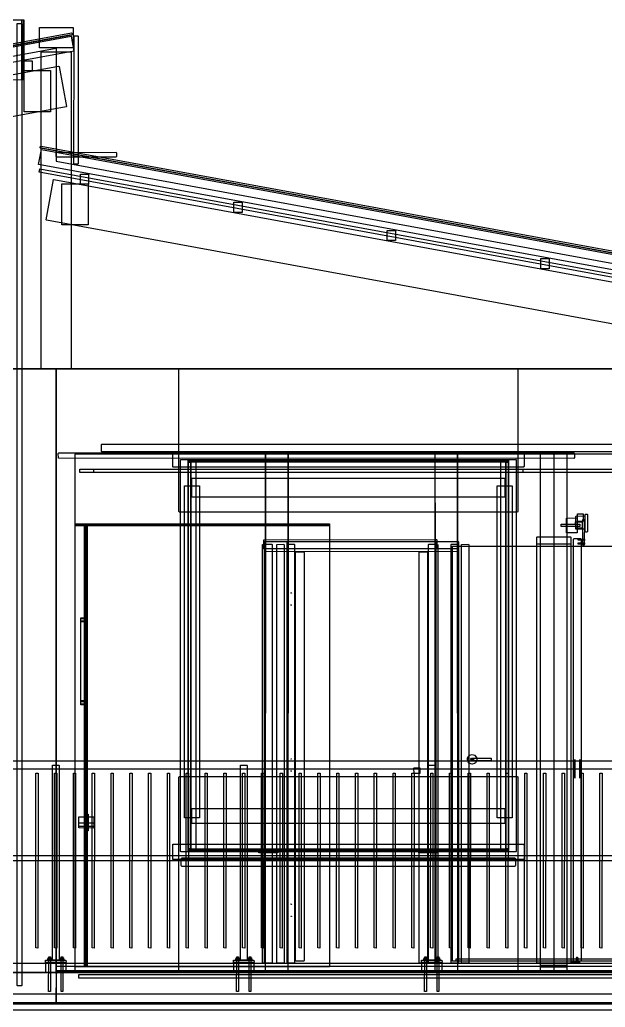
# Model space of a CAD drawing. Header units: metres. Extents: x 359.6 to 413.1, y -1 to 8.9.
# Drawn here: x 365.81 to 368.91, y 3.02 to 8.25 of the extents above; entities that cross this region are included whole.
import ezdxf

# ---------------------------------------------------------------- set-up
doc = ezdxf.new("R2010")
doc.units = ezdxf.units.M
doc.layers.add('VISTA', color=8, linetype='Continuous')

msp = doc.modelspace()

# ---------------------------------------------------------------- linework, layer by layer
at = {"layer": 'VISTA'}
for points in [[(365.824, 8.25), (365.825, 7.931), (365.006, 7.93), (365.005293, 8.249707), (365.824, 8.25)], [(365.8155, 8.23), (365.8175, 8.228), (365.8175, 3.132), (365.8155, 3.13), (365.7945, 3.13), (365.7925, 3.132), (365.793086, 8.229414), (365.8155, 8.23)], [(365.829, 8.249001), (365.828, 7.93), (365.817, 7.931), (365.817293, 8.249707), (365.829, 8.249001)], [(366.078751, 8.16954), (359.901701, 7.037082), (359.901557, 7.037868), (366.078751, 8.16954)], [(366.080557, 8.180869), (366.082885, 8.179262), (366.084328, 8.171393), (366.082721, 8.169065), (359.919443, 7.039131), (359.917115, 7.040738), (359.915993, 7.050103), (366.080557, 8.180869)], [(366.080557, 8.180869), (366.082885, 8.179262), (366.084328, 8.171393), (366.082721, 8.169065), (359.919443, 7.039131), (359.917115, 7.040738), (359.915993, 7.050103), (366.080557, 8.180869)], [(366.080557, 8.180869), (366.082885, 8.179262), (366.084328, 8.171393), (366.082721, 8.169065), (359.919443, 7.039131), (359.917115, 7.040738), (359.915993, 7.050103), (366.080557, 8.180869)], [(366.080557, 8.180869), (366.082885, 8.179262), (366.084328, 8.171393), (366.082721, 8.169065), (359.919443, 7.039131), (359.917115, 7.040738), (359.915993, 7.050103), (366.080557, 8.180869)], [(366.080557, 8.180869), (366.082885, 8.179262), (366.084328, 8.171393), (366.082721, 8.169065), (359.919443, 7.039131), (359.917115, 7.040738), (359.915993, 7.050103), (366.080557, 8.180869)], [(366.080557, 8.180869), (366.082885, 8.179262), (366.084328, 8.171393), (366.082721, 8.169065), (359.919443, 7.039131), (359.917115, 7.040738), (359.915993, 7.050103), (366.080557, 8.180869)], [(366.080557, 8.180869), (366.082885, 8.179262), (366.084328, 8.171393), (366.082721, 8.169065), (359.919443, 7.039131), (359.917115, 7.040738), (359.915993, 7.050103), (366.080557, 8.180869)], [(366.080557, 8.180869), (366.082885, 8.179262), (366.084328, 8.171393), (366.082721, 8.169065), (359.919443, 7.039131), (359.917115, 7.040738), (359.915993, 7.050103), (366.080557, 8.180869)], [(366.080557, 8.180869), (366.082885, 8.179262), (366.084328, 8.171393), (366.082721, 8.169065), (359.919443, 7.039131), (359.917115, 7.040738), (359.915993, 7.050103), (366.080557, 8.180869)], [(366.080557, 8.180869), (366.082885, 8.179262), (366.084328, 8.171393), (366.082721, 8.169065), (359.919443, 7.039131), (359.917115, 7.040738), (359.915993, 7.050103), (366.080557, 8.180869)], [(366.080557, 8.180869), (366.082885, 8.179262), (366.084328, 8.171393), (366.082721, 8.169065), (359.919443, 7.039131), (359.917115, 7.040738), (359.915993, 7.050103), (366.080557, 8.180869)], [(366.080557, 8.180869), (366.082885, 8.179262), (366.084328, 8.171393), (366.082721, 8.169065), (359.919443, 7.039131), (359.917115, 7.040738), (359.915993, 7.050103), (366.080557, 8.180869)], [(366.080557, 8.180869), (366.082885, 8.179262), (366.084328, 8.171393), (366.082721, 8.169065), (359.919443, 7.039131), (359.917115, 7.040738), (359.915993, 7.050103), (366.080557, 8.180869)], [(366.080557, 8.180869), (366.082885, 8.179262), (366.084328, 8.171393), (366.082721, 8.169065), (359.919443, 7.039131), (359.917115, 7.040738), (359.915993, 7.050103), (366.080557, 8.180869)], [(366.080557, 8.180869), (366.082885, 8.179262), (366.084328, 8.171393), (366.082721, 8.169065), (359.919443, 7.039131), (359.917115, 7.040738), (359.915993, 7.050103), (366.080557, 8.180869)], [(366.080557, 8.180869), (366.082885, 8.179262), (366.084328, 8.171393), (366.082721, 8.169065), (359.919443, 7.039131), (359.917115, 7.040738), (359.915993, 7.050103), (366.080557, 8.180869)], [(366.080557, 8.180869), (366.082885, 8.179262), (366.084328, 8.171393), (366.082721, 8.169065), (359.919443, 7.039131), (359.917115, 7.040738), (359.915993, 7.050103), (366.080557, 8.180869)], [(366.080557, 8.180869), (366.082885, 8.179262), (366.084328, 8.171393), (366.082721, 8.169065), (359.919443, 7.039131), (359.917115, 7.040738), (359.915993, 7.050103), (366.080557, 8.180869)], [(366.080557, 8.180869), (366.082885, 8.179262), (366.084328, 8.171393), (366.082721, 8.169065), (359.919443, 7.039131), (359.917115, 7.040738), (359.915993, 7.050103), (366.080557, 8.180869)], [(366.080557, 8.180869), (366.082885, 8.179262), (366.084328, 8.171393), (366.082721, 8.169065), (359.919443, 7.039131), (359.917115, 7.040738), (359.915993, 7.050103), (366.080557, 8.180869)], [(366.080557, 8.180869), (366.082885, 8.179262), (366.084328, 8.171393), (366.082721, 8.169065), (359.919443, 7.039131), (359.917115, 7.040738), (359.915993, 7.050103), (366.080557, 8.180869)], [(366.080557, 8.180869), (366.082885, 8.179262), (366.084328, 8.171393), (366.082721, 8.169065), (359.919443, 7.039131), (359.917115, 7.040738), (359.915993, 7.050103), (366.080557, 8.180869)], [(366.080557, 8.180869), (366.082885, 8.179262), (366.084328, 8.171393), (366.082721, 8.169065), (359.919443, 7.039131), (359.917115, 7.040738), (359.915993, 7.050103), (366.080557, 8.180869)], [(366.080557, 8.180869), (366.082885, 8.179262), (366.084328, 8.171393), (366.082721, 8.169065), (359.919443, 7.039131), (359.917115, 7.040738), (359.915993, 7.050103), (366.080557, 8.180869)], [(366.080557, 8.180869), (366.082885, 8.179262), (366.084328, 8.171393), (366.082721, 8.169065), (359.919443, 7.039131), (359.917115, 7.040738), (359.915993, 7.050103), (366.080557, 8.180869)], [(366.080557, 8.180869), (366.082885, 8.179262), (366.084328, 8.171393), (366.082721, 8.169065), (359.919443, 7.039131), (359.917115, 7.040738), (359.915993, 7.050103), (366.080557, 8.180869)], [(366.080557, 8.180869), (366.082885, 8.179262), (366.084328, 8.171393), (366.082721, 8.169065), (359.919443, 7.039131), (359.917115, 7.040738), (359.915993, 7.050103), (366.080557, 8.180869)], [(366.080557, 8.180869), (366.082885, 8.179262), (366.084328, 8.171393), (366.082721, 8.169065), (359.919443, 7.039131), (359.917115, 7.040738), (359.915993, 7.050103), (366.080557, 8.180869)], [(366.080557, 8.180869), (366.082885, 8.179262), (366.084328, 8.171393), (366.082721, 8.169065), (359.919443, 7.039131), (359.917115, 7.040738), (359.915993, 7.050103), (366.080557, 8.180869)], [(366.080557, 8.180869), (366.082885, 8.179262), (366.084328, 8.171393), (366.082721, 8.169065), (359.919443, 7.039131), (359.917115, 7.040738), (359.915993, 7.050103), (366.080557, 8.180869)], [(366.080557, 8.180869), (366.082885, 8.179262), (366.084328, 8.171393), (366.082721, 8.169065), (359.919443, 7.039131), (359.917115, 7.040738), (359.915993, 7.050103), (366.080557, 8.180869)], [(366.080557, 8.180869), (366.082885, 8.179262), (366.084328, 8.171393), (366.082721, 8.169065), (359.919443, 7.039131), (359.917115, 7.040738), (359.915993, 7.050103), (366.080557, 8.180869)], [(366.080557, 8.180869), (366.082885, 8.179262), (366.084328, 8.171393), (366.082721, 8.169065), (359.919443, 7.039131), (359.917115, 7.040738), (359.915993, 7.050103), (366.080557, 8.180869)], [(366.080557, 8.180869), (366.082885, 8.179262), (366.084328, 8.171393), (366.082721, 8.169065), (359.919443, 7.039131), (359.917115, 7.040738), (359.915993, 7.050103), (366.080557, 8.180869)], [(366.080557, 8.180869), (366.082885, 8.179262), (366.084328, 8.171393), (366.082721, 8.169065), (359.919443, 7.039131), (359.917115, 7.040738), (359.915993, 7.050103), (366.080557, 8.180869)], [(366.080557, 8.180869), (366.082885, 8.179262), (366.084328, 8.171393), (366.082721, 8.169065), (359.919443, 7.039131), (359.917115, 7.040738), (359.915993, 7.050103), (366.080557, 8.180869)], [(366.080557, 8.180869), (366.082885, 8.179262), (366.084328, 8.171393), (366.082721, 8.169065), (359.919443, 7.039131), (359.917115, 7.040738), (359.915993, 7.050103), (366.080557, 8.180869)], [(366.080557, 8.180869), (366.082885, 8.179262), (366.084328, 8.171393), (366.082721, 8.169065), (359.919443, 7.039131), (359.917115, 7.040738), (359.915993, 7.050103), (366.080557, 8.180869)], [(366.080557, 8.180869), (366.082885, 8.179262), (366.084328, 8.171393), (366.082721, 8.169065), (359.919443, 7.039131), (359.917115, 7.040738), (359.915993, 7.050103), (366.080557, 8.180869)], [(366.080557, 8.180869), (366.082885, 8.179262), (366.084328, 8.171393), (366.082721, 8.169065), (359.919443, 7.039131), (359.917115, 7.040738), (359.915993, 7.050103), (366.080557, 8.180869)], [(366.080557, 8.180869), (366.082885, 8.179262), (366.084328, 8.171393), (366.082721, 8.169065), (359.919443, 7.039131), (359.917115, 7.040738), (359.915993, 7.050103), (366.080557, 8.180869)], [(366.080557, 8.180869), (366.082885, 8.179262), (366.084328, 8.171393), (366.082721, 8.169065), (359.919443, 7.039131), (359.917115, 7.040738), (359.915993, 7.050103), (366.080557, 8.180869)], [(366.080557, 8.180869), (366.082885, 8.179262), (366.084328, 8.171393), (366.082721, 8.169065), (359.919443, 7.039131), (359.917115, 7.040738), (359.915993, 7.050103), (366.080557, 8.180869)], [(366.080557, 8.180869), (366.082885, 8.179262), (366.084328, 8.171393), (366.082721, 8.169065), (359.919443, 7.039131), (359.917115, 7.040738), (359.915993, 7.050103), (366.080557, 8.180869)], [(366.080557, 8.180869), (366.082885, 8.179262), (366.084328, 8.171393), (366.082721, 8.169065), (359.919443, 7.039131), (359.917115, 7.040738), (359.915993, 7.050103), (366.080557, 8.180869)], [(365.910716, 8.209686), (366.089686, 8.209284), (366.089284, 8.100313), (365.910848, 8.1005), (365.910716, 8.209686)], [(366.114, 8.165), (366.116, 8.163), (366.116, 7.487), (366.114, 7.485), (366.096, 7.485), (366.094, 7.487), (366.094586, 8.164414), (366.114, 8.165)], [(359.901557, 7.029869), (366.078607, 8.162328), (366.093033, 8.083639), (359.915983, 6.95118), (359.901557, 7.029869)], [(366, 7.5), (372, 6.4), (360, 6.4), (360, 7), (366, 8.1), (366, 7.5)], [(366, 7.5), (372, 6.4), (360, 6.4), (360, 7), (366, 8.1), (366, 7.5)], [(366.078, 8.08), (366.08, 8.078), (366.08, 6.402), (366.078, 6.4), (365.922, 6.4), (365.92, 6.402), (365.920586, 8.079414), (366.078, 8.08)], [(365.871914, 8.032414), (365.871914, 7.978586), (365.828086, 7.978586), (365.828086, 8.032414), (365.871914, 8.032414)], [(366.012623, 8.004148), (366.014951, 8.002542), (366.053902, 7.790082), (366.052295, 7.787754), (359.987377, 6.675853), (359.985049, 6.677459), (359.946419, 6.891415), (366.012623, 8.004148)], [(366.012623, 8.004148), (366.014951, 8.002542), (366.053902, 7.790082), (366.052295, 7.787754), (359.987377, 6.675853), (359.985049, 6.677459), (359.946419, 6.891415), (366.012623, 8.004148)], [(366.012623, 8.004148), (366.014951, 8.002542), (366.053902, 7.790082), (366.052295, 7.787754), (359.987377, 6.675853), (359.985049, 6.677459), (359.946419, 6.891415), (366.012623, 8.004148)], [(366.012623, 8.004148), (366.014951, 8.002542), (366.053902, 7.790082), (366.052295, 7.787754), (359.987377, 6.675853), (359.985049, 6.677459), (359.946419, 6.891415), (366.012623, 8.004148)], [(366.012623, 8.004148), (366.014951, 8.002542), (366.053902, 7.790082), (366.052295, 7.787754), (359.987377, 6.675853), (359.985049, 6.677459), (359.946419, 6.891415), (366.012623, 8.004148)], [(366.012623, 8.004148), (366.014951, 8.002542), (366.053902, 7.790082), (366.052295, 7.787754), (359.987377, 6.675853), (359.985049, 6.677459), (359.946419, 6.891415), (366.012623, 8.004148)], [(366.012623, 8.004148), (366.014951, 8.002542), (366.053902, 7.790082), (366.052295, 7.787754), (359.987377, 6.675853), (359.985049, 6.677459), (359.946419, 6.891415), (366.012623, 8.004148)], [(366.012623, 8.004148), (366.014951, 8.002542), (366.053902, 7.790082), (366.052295, 7.787754), (359.987377, 6.675853), (359.985049, 6.677459), (359.946419, 6.891415), (366.012623, 8.004148)], [(366.012623, 8.004148), (366.014951, 8.002542), (366.053902, 7.790082), (366.052295, 7.787754), (359.987377, 6.675853), (359.985049, 6.677459), (359.946419, 6.891415), (366.012623, 8.004148)], [(366.012623, 8.004148), (366.014951, 8.002542), (366.053902, 7.790082), (366.052295, 7.787754), (359.987377, 6.675853), (359.985049, 6.677459), (359.946419, 6.891415), (366.012623, 8.004148)], [(366.012623, 8.004148), (366.014951, 8.002542), (366.053902, 7.790082), (366.052295, 7.787754), (359.987377, 6.675853), (359.985049, 6.677459), (359.946419, 6.891415), (366.012623, 8.004148)], [(365.969414, 7.981081), (365.969414, 7.762252), (365.830586, 7.762252), (365.830586, 7.981081), (365.969414, 7.981081)], [(365.906967, 7.483639), (365.921393, 7.562328), (372.098443, 6.429869), (372.084017, 6.35118), (365.906967, 7.483639)], [(365.919443, 7.580869), (372.082722, 6.450935), (372.084328, 6.448607), (372.082886, 6.440738), (372.080557, 6.439131), (365.917279, 7.569066), (365.915672, 7.571393), (365.917115, 7.579262), (365.919443, 7.580869)], [(365.919443, 7.580869), (372.082722, 6.450935), (372.084328, 6.448607), (372.082886, 6.440738), (372.080557, 6.439131), (365.917279, 7.569066), (365.915672, 7.571393), (365.917115, 7.579262), (365.919443, 7.580869)], [(365.919443, 7.580869), (372.082722, 6.450935), (372.084328, 6.448607), (372.082886, 6.440738), (372.080557, 6.439131), (365.917279, 7.569066), (365.915672, 7.571393), (365.917115, 7.579262), (365.919443, 7.580869)], [(365.919443, 7.580869), (372.082722, 6.450935), (372.084328, 6.448607), (372.082886, 6.440738), (372.080557, 6.439131), (365.917279, 7.569066), (365.915672, 7.571393), (365.917115, 7.579262), (365.919443, 7.580869)], [(365.919443, 7.580869), (372.082722, 6.450935), (372.084328, 6.448607), (372.082886, 6.440738), (372.080557, 6.439131), (365.917279, 7.569066), (365.915672, 7.571393), (365.917115, 7.579262), (365.919443, 7.580869)], [(365.919443, 7.580869), (372.082722, 6.450935), (372.084328, 6.448607), (372.082886, 6.440738), (372.080557, 6.439131), (365.917279, 7.569066), (365.915672, 7.571393), (365.917115, 7.579262), (365.919443, 7.580869)], [(365.919443, 7.580869), (372.082722, 6.450935), (372.084328, 6.448607), (372.082886, 6.440738), (372.080557, 6.439131), (365.917279, 7.569066), (365.915672, 7.571393), (365.917115, 7.579262), (365.919443, 7.580869)], [(365.919443, 7.580869), (372.082722, 6.450935), (372.084328, 6.448607), (372.082886, 6.440738), (372.080557, 6.439131), (365.917279, 7.569066), (365.915672, 7.571393), (365.917115, 7.579262), (365.919443, 7.580869)], [(365.919443, 7.580869), (372.082722, 6.450935), (372.084328, 6.448607), (372.082886, 6.440738), (372.080557, 6.439131), (365.917279, 7.569066), (365.915672, 7.571393), (365.917115, 7.579262), (365.919443, 7.580869)], [(365.919443, 7.580869), (372.082722, 6.450935), (372.084328, 6.448607), (372.082886, 6.440738), (372.080557, 6.439131), (365.917279, 7.569066), (365.915672, 7.571393), (365.917115, 7.579262), (365.919443, 7.580869)], [(365.919443, 7.580869), (372.082722, 6.450935), (372.084328, 6.448607), (372.082886, 6.440738), (372.080557, 6.439131), (365.917279, 7.569066), (365.915672, 7.571393), (365.917115, 7.579262), (365.919443, 7.580869)], [(365.919443, 7.580869), (372.082722, 6.450935), (372.084328, 6.448607), (372.082886, 6.440738), (372.080557, 6.439131), (365.917279, 7.569066), (365.915672, 7.571393), (365.917115, 7.579262), (365.919443, 7.580869)], [(365.919443, 7.580869), (372.082722, 6.450935), (372.084328, 6.448607), (372.082886, 6.440738), (372.080557, 6.439131), (365.917279, 7.569066), (365.915672, 7.571393), (365.917115, 7.579262), (365.919443, 7.580869)], [(365.919443, 7.580869), (372.082722, 6.450935), (372.084328, 6.448607), (372.082886, 6.440738), (372.080557, 6.439131), (365.917279, 7.569066), (365.915672, 7.571393), (365.917115, 7.579262), (365.919443, 7.580869)], [(365.919443, 7.580869), (372.082722, 6.450935), (372.084328, 6.448607), (372.082886, 6.440738), (372.080557, 6.439131), (365.917279, 7.569066), (365.915672, 7.571393), (365.917115, 7.579262), (365.919443, 7.580869)], [(365.919443, 7.580869), (372.082722, 6.450935), (372.084328, 6.448607), (372.082886, 6.440738), (372.080557, 6.439131), (365.917279, 7.569066), (365.915672, 7.571393), (365.917115, 7.579262), (365.919443, 7.580869)], [(365.919443, 7.580869), (372.082722, 6.450935), (372.084328, 6.448607), (372.082886, 6.440738), (372.080557, 6.439131), (365.917279, 7.569066), (365.915672, 7.571393), (365.917115, 7.579262), (365.919443, 7.580869)], [(365.919443, 7.580869), (372.082722, 6.450935), (372.084328, 6.448607), (372.082886, 6.440738), (372.080557, 6.439131), (365.917279, 7.569066), (365.915672, 7.571393), (365.917115, 7.579262), (365.919443, 7.580869)], [(365.919443, 7.580869), (372.082722, 6.450935), (372.084328, 6.448607), (372.082886, 6.440738), (372.080557, 6.439131), (365.917279, 7.569066), (365.915672, 7.571393), (365.917115, 7.579262), (365.919443, 7.580869)], [(365.919443, 7.580869), (372.082722, 6.450935), (372.084328, 6.448607), (372.082886, 6.440738), (372.080557, 6.439131), (365.917279, 7.569066), (365.915672, 7.571393), (365.917115, 7.579262), (365.919443, 7.580869)], [(365.919443, 7.580869), (372.082722, 6.450935), (372.084328, 6.448607), (372.082886, 6.440738), (372.080557, 6.439131), (365.917279, 7.569066), (365.915672, 7.571393), (365.917115, 7.579262), (365.919443, 7.580869)], [(365.919443, 7.580869), (372.082722, 6.450935), (372.084328, 6.448607), (372.082886, 6.440738), (372.080557, 6.439131), (365.917279, 7.569066), (365.915672, 7.571393), (365.917115, 7.579262), (365.919443, 7.580869)], [(365.919443, 7.580869), (372.082722, 6.450935), (372.084328, 6.448607), (372.082886, 6.440738), (372.080557, 6.439131), (365.917279, 7.569066), (365.915672, 7.571393), (365.917115, 7.579262), (365.919443, 7.580869)], [(365.919443, 7.580869), (372.082722, 6.450935), (372.084328, 6.448607), (372.082886, 6.440738), (372.080557, 6.439131), (365.917279, 7.569066), (365.915672, 7.571393), (365.917115, 7.579262), (365.919443, 7.580869)], [(365.919443, 7.580869), (372.082722, 6.450935), (372.084328, 6.448607), (372.082886, 6.440738), (372.080557, 6.439131), (365.917279, 7.569066), (365.915672, 7.571393), (365.917115, 7.579262), (365.919443, 7.580869)], [(365.919443, 7.580869), (372.082722, 6.450935), (372.084328, 6.448607), (372.082886, 6.440738), (372.080557, 6.439131), (365.917279, 7.569066), (365.915672, 7.571393), (365.917115, 7.579262), (365.919443, 7.580869)], [(365.919443, 7.580869), (372.082722, 6.450935), (372.084328, 6.448607), (372.082886, 6.440738), (372.080557, 6.439131), (365.917279, 7.569066), (365.915672, 7.571393), (365.917115, 7.579262), (365.919443, 7.580869)], [(365.919443, 7.580869), (372.082722, 6.450935), (372.084328, 6.448607), (372.082886, 6.440738), (372.080557, 6.439131), (365.917279, 7.569066), (365.915672, 7.571393), (365.917115, 7.579262), (365.919443, 7.580869)], [(365.919443, 7.580869), (372.082722, 6.450935), (372.084328, 6.448607), (372.082886, 6.440738), (372.080557, 6.439131), (365.917279, 7.569066), (365.915672, 7.571393), (365.917115, 7.579262), (365.919443, 7.580869)], [(365.919443, 7.580869), (372.082722, 6.450935), (372.084328, 6.448607), (372.082886, 6.440738), (372.080557, 6.439131), (365.917279, 7.569066), (365.915672, 7.571393), (365.917115, 7.579262), (365.919443, 7.580869)], [(365.919443, 7.580869), (372.082722, 6.450935), (372.084328, 6.448607), (372.082886, 6.440738), (372.080557, 6.439131), (365.917279, 7.569066), (365.915672, 7.571393), (365.917115, 7.579262), (365.919443, 7.580869)], [(365.919443, 7.580869), (372.082722, 6.450935), (372.084328, 6.448607), (372.082886, 6.440738), (372.080557, 6.439131), (365.917279, 7.569066), (365.915672, 7.571393), (365.917115, 7.579262), (365.919443, 7.580869)], [(365.919443, 7.580869), (372.082722, 6.450935), (372.084328, 6.448607), (372.082886, 6.440738), (372.080557, 6.439131), (365.917279, 7.569066), (365.915672, 7.571393), (365.917115, 7.579262), (365.919443, 7.580869)], [(365.919443, 7.580869), (372.082722, 6.450935), (372.084328, 6.448607), (372.082886, 6.440738), (372.080557, 6.439131), (365.917279, 7.569066), (365.915672, 7.571393), (365.917115, 7.579262), (365.919443, 7.580869)], [(365.919443, 7.580869), (372.082722, 6.450935), (372.084328, 6.448607), (372.082886, 6.440738), (372.080557, 6.439131), (365.917279, 7.569066), (365.915672, 7.571393), (365.917115, 7.579262), (365.919443, 7.580869)], [(365.919443, 7.580869), (372.082722, 6.450935), (372.084328, 6.448607), (372.082886, 6.440738), (372.080557, 6.439131), (365.917279, 7.569066), (365.915672, 7.571393), (365.917115, 7.579262), (365.919443, 7.580869)], [(365.919443, 7.580869), (372.082722, 6.450935), (372.084328, 6.448607), (372.082886, 6.440738), (372.080557, 6.439131), (365.917279, 7.569066), (365.915672, 7.571393), (365.917115, 7.579262), (365.919443, 7.580869)], [(365.919443, 7.580869), (372.082722, 6.450935), (372.084328, 6.448607), (372.082886, 6.440738), (372.080557, 6.439131), (365.917279, 7.569066), (365.915672, 7.571393), (365.917115, 7.579262), (365.919443, 7.580869)], [(365.919443, 7.580869), (372.082722, 6.450935), (372.084328, 6.448607), (372.082886, 6.440738), (372.080557, 6.439131), (365.917279, 7.569066), (365.915672, 7.571393), (365.917115, 7.579262), (365.919443, 7.580869)], [(365.919443, 7.580869), (372.082722, 6.450935), (372.084328, 6.448607), (372.082886, 6.440738), (372.080557, 6.439131), (365.917279, 7.569066), (365.915672, 7.571393), (365.917115, 7.579262), (365.919443, 7.580869)], [(365.919443, 7.580869), (372.082722, 6.450935), (372.084328, 6.448607), (372.082886, 6.440738), (372.080557, 6.439131), (365.917279, 7.569066), (365.915672, 7.571393), (365.917115, 7.579262), (365.919443, 7.580869)], [(365.919443, 7.580869), (372.082722, 6.450935), (372.084328, 6.448607), (372.082886, 6.440738), (372.080557, 6.439131), (365.917279, 7.569066), (365.915672, 7.571393), (365.917115, 7.579262), (365.919443, 7.580869)], [(365.919443, 7.580869), (372.082722, 6.450935), (372.084328, 6.448607), (372.082886, 6.440738), (372.080557, 6.439131), (365.917279, 7.569066), (365.915672, 7.571393), (365.917115, 7.579262), (365.919443, 7.580869)], [(365.919443, 7.580869), (372.082722, 6.450935), (372.084328, 6.448607), (372.082886, 6.440738), (372.080557, 6.439131), (365.917279, 7.569066), (365.915672, 7.571393), (365.917115, 7.579262), (365.919443, 7.580869)], [(365.919443, 7.580869), (372.082722, 6.450935), (372.084328, 6.448607), (372.082886, 6.440738), (372.080557, 6.439131), (365.917279, 7.569066), (365.915672, 7.571393), (365.917115, 7.579262), (365.919443, 7.580869)], [(365.921249, 7.569541), (365.921393, 7.570328), (372.098299, 6.437082), (365.921249, 7.569541)], [(366.318, 7.5475), (366.32, 7.5455), (366.32, 7.5245), (366.318, 7.5225), (366.002, 7.5225), (366, 7.5245), (366.000586, 7.546914), (366.318, 7.5475)], [(365.909888, 7.442574), (365.913062, 7.459885), (372.090112, 6.327426), (372.086938, 6.310114), (365.909888, 7.442574)], [(366.171914, 7.432414), (366.171914, 7.378586), (366.128086, 7.378586), (366.128086, 7.432414), (366.171914, 7.432414)], [(365.987377, 7.404147), (372.052295, 6.292246), (372.053902, 6.289918), (372.014951, 6.077459), (372.012623, 6.075852), (365.947705, 7.187754), (365.946098, 7.190082), (365.985049, 7.402541), (365.987377, 7.404147)], [(365.987377, 7.404147), (372.052295, 6.292246), (372.053902, 6.289918), (372.014951, 6.077459), (372.012623, 6.075852), (365.947705, 7.187754), (365.946098, 7.190082), (365.985049, 7.402541), (365.987377, 7.404147)], [(365.987377, 7.404147), (372.052295, 6.292246), (372.053902, 6.289918), (372.014951, 6.077459), (372.012623, 6.075852), (365.947705, 7.187754), (365.946098, 7.190082), (365.985049, 7.402541), (365.987377, 7.404147)], [(365.987377, 7.404147), (372.052295, 6.292246), (372.053902, 6.289918), (372.014951, 6.077459), (372.012623, 6.075852), (365.947705, 7.187754), (365.946098, 7.190082), (365.985049, 7.402541), (365.987377, 7.404147)], [(365.987377, 7.404147), (372.052295, 6.292246), (372.053902, 6.289918), (372.014951, 6.077459), (372.012623, 6.075852), (365.947705, 7.187754), (365.946098, 7.190082), (365.985049, 7.402541), (365.987377, 7.404147)], [(365.987377, 7.404147), (372.052295, 6.292246), (372.053902, 6.289918), (372.014951, 6.077459), (372.012623, 6.075852), (365.947705, 7.187754), (365.946098, 7.190082), (365.985049, 7.402541), (365.987377, 7.404147)], [(365.987377, 7.404147), (372.052295, 6.292246), (372.053902, 6.289918), (372.014951, 6.077459), (372.012623, 6.075852), (365.947705, 7.187754), (365.946098, 7.190082), (365.985049, 7.402541), (365.987377, 7.404147)], [(365.987377, 7.404147), (372.052295, 6.292246), (372.053902, 6.289918), (372.014951, 6.077459), (372.012623, 6.075852), (365.947705, 7.187754), (365.946098, 7.190082), (365.985049, 7.402541), (365.987377, 7.404147)], [(365.987377, 7.404147), (372.052295, 6.292246), (372.053902, 6.289918), (372.014951, 6.077459), (372.012623, 6.075852), (365.947705, 7.187754), (365.946098, 7.190082), (365.985049, 7.402541), (365.987377, 7.404147)], [(365.987377, 7.404147), (372.052295, 6.292246), (372.053902, 6.289918), (372.014951, 6.077459), (372.012623, 6.075852), (365.947705, 7.187754), (365.946098, 7.190082), (365.985049, 7.402541), (365.987377, 7.404147)], [(365.987377, 7.404147), (372.052295, 6.292246), (372.053902, 6.289918), (372.014951, 6.077459), (372.012623, 6.075852), (365.947705, 7.187754), (365.946098, 7.190082), (365.985049, 7.402541), (365.987377, 7.404147)], [(366.169414, 7.381081), (366.169414, 7.162252), (366.030586, 7.162252), (366.030586, 7.381081), (366.169414, 7.381081)], [(366.9862, 7.283128), (366.9862, 7.2293), (366.942372, 7.2293), (366.942372, 7.283128), (366.9862, 7.283128)], [(367.800486, 7.133842), (367.800486, 7.080014), (367.756658, 7.080014), (367.756658, 7.133842), (367.800486, 7.133842)], [(368.614772, 6.984557), (368.614772, 6.930729), (368.570943, 6.930729), (368.570943, 6.984557), (368.614772, 6.984557)], [(360, 6.3955), (360.001895, 6.399169), (365.9955, 6.4), (365.999169, 6.398106), (366, 3.2045), (365.998105, 3.200831), (360.001318, 3.201318), (360, 6.3955)], [(366, 6.3955), (366.001895, 6.399169), (371.995501, 6.4), (371.999169, 6.398106), (372, 3.2045), (371.998105, 3.200831), (366.0045, 3.2), (366, 3.2045), (366, 6.3955)], [(366.65, 6.3955), (366.651895, 6.399169), (368.4455, 6.4), (368.449169, 6.398105), (368.45, 5.6445), (368.448105, 5.640831), (366.6545, 5.64), (366.65, 5.6445), (366.65, 6.3955)], [(366.242, 6), (371.757999, 6), (371.76, 5.998), (371.76, 5.962), (371.757999, 5.96), (366.242, 5.96), (366.24, 5.962), (366.24, 5.998), (366.242, 6)], [(366.242, 6), (371.757999, 6), (371.76, 5.998), (371.76, 5.962), (371.757999, 5.96), (366.242, 5.96), (366.24, 5.962), (366.24, 5.998), (366.242, 6)], [(366.242, 6), (371.757999, 6), (371.76, 5.998), (371.76, 5.962), (371.757999, 5.96), (366.242, 5.96), (366.24, 5.962), (366.24, 5.998), (366.242, 6)], [(366.242, 6), (371.757999, 6), (371.76, 5.998), (371.76, 5.962), (371.757999, 5.96), (366.242, 5.96), (366.24, 5.962), (366.24, 5.998), (366.242, 6)], [(366.242, 6), (371.757999, 6), (371.76, 5.998), (371.76, 5.962), (371.757999, 5.96), (366.242, 5.96), (366.24, 5.962), (366.24, 5.998), (366.242, 6)], [(366.242, 6), (371.757999, 6), (371.76, 5.998), (371.76, 5.962), (371.757999, 5.96), (366.242, 5.96), (366.24, 5.962), (366.24, 5.998), (366.242, 6)], [(366.242, 6), (371.757999, 6), (371.76, 5.998), (371.76, 5.962), (371.757999, 5.96), (366.242, 5.96), (366.24, 5.962), (366.24, 5.998), (366.242, 6)], [(366.242, 6), (371.757999, 6), (371.76, 5.998), (371.76, 5.962), (371.757999, 5.96), (366.242, 5.96), (366.24, 5.962), (366.24, 5.998), (366.242, 6)], [(366.242, 6), (371.757999, 6), (371.76, 5.998), (371.76, 5.962), (371.757999, 5.96), (366.242, 5.96), (366.24, 5.962), (366.24, 5.998), (366.242, 6)], [(366.242, 6), (371.757999, 6), (371.76, 5.998), (371.76, 5.962), (371.757999, 5.96), (366.242, 5.96), (366.24, 5.962), (366.24, 5.998), (366.242, 6)], [(366.242, 6), (371.757999, 6), (371.76, 5.998), (371.76, 5.962), (371.757999, 5.96), (366.242, 5.96), (366.24, 5.962), (366.24, 5.998), (366.242, 6)], [(366.242, 6), (371.757999, 6), (371.76, 5.998), (371.76, 5.962), (371.757999, 5.96), (366.242, 5.96), (366.24, 5.962), (366.24, 5.998), (366.242, 6)], [(366.242, 6), (371.757999, 6), (371.76, 5.998), (371.76, 5.962), (371.757999, 5.96), (366.242, 5.96), (366.24, 5.962), (366.24, 5.998), (366.242, 6)], [(366.01, 5.9505), (366.0145, 5.955), (368.745501, 5.955), (368.75, 5.9505), (368.75, 5.9295), (368.745501, 5.925), (366.011318, 5.926318), (366.01, 5.9505)], [(366.100831, 5.948105), (366.1045, 5.95), (367.108105, 5.949169), (367.11, 5.9455), (367.109169, 3.201895), (367.1055, 3.2), (366.101318, 3.201318), (366.100831, 5.948105)], [(366.100831, 5.948105), (366.1045, 5.95), (367.228105, 5.949169), (367.23, 5.9455), (367.229169, 3.201895), (367.2255, 3.2), (366.101318, 3.201318), (366.100831, 5.948105)], [(366.619172, 5.959828), (366.622, 5.961), (368.478001, 5.961), (368.480828, 5.959828), (368.482, 5.957), (368.482, 5.883), (368.480828, 5.880172), (368.478001, 5.879), (366.622, 5.879), (366.619172, 5.880172), (366.618, 5.883), (366.619172, 5.959828)], [(366.619691, 5.95931), (366.620205, 5.959528), (366.619473, 5.959528), (366.619691, 5.95931)], [(366.660172, 5.918828), (366.663, 5.92), (366.737, 5.92), (366.741, 5.916), (366.741, 3.844), (366.737, 3.84), (366.663, 3.84), (366.660172, 3.841172), (366.659, 3.844), (366.660172, 5.918828)], [(366.66069, 5.918309), (366.661205, 5.918528), (366.660472, 5.918528), (366.66069, 5.918309)], [(368.400001, 5.92), (368.400001, 5.908), (366.7, 5.908), (366.7, 5.92), (368.400001, 5.92)], [(368.400001, 5.92), (368.400001, 3.84), (366.7, 3.84), (366.7, 5.92), (368.400001, 5.92)], [(368.400001, 5.92), (368.400001, 5.908), (366.7, 5.908), (366.7, 5.92), (368.400001, 5.92)], [(368.39745, 5.91688), (368.39745, 5.90488), (366.70255, 5.90488), (366.70255, 5.91688), (368.39745, 5.91688)], [(368.39745, 5.91688), (368.39745, 3.84312), (366.70255, 3.84312), (366.70255, 5.91688), (368.39745, 5.91688)], [(368.39745, 5.91688), (368.39745, 5.90488), (366.70255, 5.90488), (366.70255, 5.91688), (368.39745, 5.91688)], [(367.11, 5.9455), (367.111895, 5.949169), (368.0055, 5.95), (368.00917, 5.948105), (368.01, 5.4345), (368.008105, 5.430831), (367.111318, 5.431318), (367.11, 5.9455)], [(367.23, 5.9455), (367.231894, 5.949169), (368.1255, 5.95), (368.129169, 5.948105), (368.13, 5.4345), (368.128105, 5.430831), (367.231318, 5.431318), (367.23, 5.9455)], [(368.01, 5.9455), (368.0145, 5.95), (368.6355, 5.95), (368.639999, 5.9455), (368.639999, 3.2045), (368.6355, 3.2), (368.011318, 3.201318), (368.01, 5.9455)], [(368.129999, 5.9455), (368.1345, 5.95), (368.9955, 5.95), (369, 5.9455), (369, 3.2045), (368.9955, 3.2), (368.131317, 3.201318), (368.129999, 5.9455)], [(368.358999, 5.916), (368.363, 5.92), (368.436999, 5.92), (368.439828, 5.918828), (368.441, 5.916), (368.441, 3.844), (368.439828, 3.841172), (368.436999, 3.84), (368.363, 3.84), (368.358999, 3.844), (368.358999, 5.916)], [(368.439528, 5.918528), (368.438794, 5.918528), (368.439309, 5.918309), (368.439528, 5.918528)], [(368.480528, 5.959528), (368.479795, 5.959528), (368.480309, 5.95931), (368.480528, 5.959528)], [(368.570001, 5.9505), (368.5745, 5.955), (368.705501, 5.955), (368.71, 5.9505), (368.71, 3.2095), (368.705501, 3.205), (368.5745, 3.205), (368.570001, 3.2095), (368.570001, 5.9505)], [(366.125, 5.85), (366.125, 5.868), (368.475, 5.868), (368.475, 5.85), (366.125, 5.85)], [(371.8, 5.868), (371.8, 5.85), (366.2, 5.85), (366.2, 5.868), (371.8, 5.868)], [(366.619691, 5.880691), (366.619473, 5.881206), (366.619473, 5.880472), (366.619691, 5.880691)], [(366.712, 5.908), (366.712, 3.852), (366.7, 3.852), (366.7, 5.908), (366.712, 5.908)], [(366.712, 5.908), (366.712, 3.852), (366.7, 3.852), (366.7, 5.908), (366.712, 5.908)], [(366.71455, 5.90488), (366.71455, 3.85512), (366.70255, 3.85512), (366.70255, 5.90488), (366.71455, 5.90488)], [(366.71455, 5.90488), (366.71455, 3.85512), (366.70255, 3.85512), (366.70255, 5.90488), (366.71455, 5.90488)], [(368.39745, 5.90488), (368.39745, 3.85512), (368.38545, 3.85512), (368.38545, 5.90488), (368.39745, 5.90488)], [(368.39745, 5.90488), (368.39745, 3.85512), (368.38545, 3.85512), (368.38545, 5.90488), (368.39745, 5.90488)], [(368.400001, 5.908), (368.400001, 3.852), (368.388, 3.852), (368.388, 5.908), (368.400001, 5.908)], [(368.400001, 5.908), (368.400001, 3.852), (368.388, 3.852), (368.388, 5.908), (368.400001, 5.908)], [(368.480309, 5.880691), (368.479795, 5.880472), (368.480528, 5.880472), (368.480309, 5.880691)], [(368.38, 5.82), (368.38, 5.72), (366.72, 5.72), (366.72, 5.82), (368.38, 5.82)], [(366.76, 5.78), (366.76, 4.02), (366.68, 4.02), (366.68, 5.78), (366.76, 5.78)], [(368.42, 5.78), (368.42, 4.02), (368.34, 4.02), (368.34, 5.78), (368.42, 5.78)], [(368.764708, 5.609707), (368.764708, 5.530293), (368.707293, 5.530293), (368.707, 5.609), (368.764708, 5.609707)], [(368.764708, 5.609707), (368.764708, 5.530293), (368.707293, 5.530293), (368.707, 5.609), (368.764708, 5.609707)], [(368.764708, 5.609707), (368.764708, 5.530293), (368.707293, 5.530293), (368.707, 5.609), (368.764708, 5.609707)], [(368.764708, 5.609707), (368.764708, 5.530293), (368.707293, 5.530293), (368.707, 5.609), (368.764708, 5.609707)], [(368.764708, 5.609707), (368.764708, 5.530293), (368.707293, 5.530293), (368.707, 5.609), (368.764708, 5.609707)], [(368.759, 5.62), (368.804415, 5.619414), (368.804415, 5.550586), (368.757586, 5.550586), (368.757, 5.618), (368.759, 5.62)], [(368.759, 5.62), (368.804415, 5.619414), (368.804415, 5.550586), (368.757586, 5.550586), (368.757, 5.618), (368.759, 5.62)], [(368.765, 5.632), (368.795, 5.632), (368.795, 5.59), (368.765, 5.59), (368.765, 5.632)], [(368.765, 5.632), (368.795, 5.632), (368.795, 5.59), (368.765, 5.59), (368.765, 5.632)], [(368.803, 5.602), (368.802, 5.465), (368.794, 5.466), (368.794, 5.602), (368.803, 5.602)], [(368.803, 5.602), (368.802, 5.465), (368.794, 5.466), (368.794, 5.602), (368.803, 5.602)], [(368.809, 5.63), (368.816999, 5.63), (368.818999, 5.628), (368.818999, 5.537), (368.816999, 5.535), (368.809, 5.535), (368.807, 5.537), (368.807, 5.628), (368.809, 5.63)], [(366.1, 5.578), (366.165, 5.578), (366.165, 5.57), (366.1, 5.57), (366.1, 5.578)], [(366.1, 5.57), (366.151, 5.57), (366.151, 3.232), (366.1, 3.232), (366.1, 5.57)], [(366.1, 5.57), (366.165, 5.57), (366.165, 3.232), (366.1, 3.232), (366.1, 5.57)], [(366.151, 5.578), (367.45, 5.578), (367.45, 5.57), (366.151, 5.57), (366.151, 5.578)], [(366.151, 5.57), (367.45, 5.57), (367.45, 3.232), (366.151, 3.232), (366.151, 5.57)], [(366.151, 5.57), (366.153, 5.57), (366.153, 3.232), (366.151, 3.232), (366.151, 5.57)], [(366.151, 5.57), (366.153, 5.57), (366.153, 3.232), (366.151, 3.232), (366.151, 5.57)], [(366.153, 5.57), (367.45, 5.57), (367.45, 3.232), (366.153, 3.232), (366.153, 5.57)], [(366.153, 5.57), (366.165, 5.57), (366.165, 3.232), (366.153, 3.232), (366.153, 5.57)], [(366.153, 5.57), (366.157, 5.57), (366.157, 3.232), (366.153, 3.232), (366.153, 5.57)], [(366.157, 5.57), (366.165, 5.57), (366.165, 3.232), (366.157, 3.232), (366.157, 5.57)], [(366.165, 5.57), (367.45, 5.57), (367.45, 3.232), (366.165, 3.232), (366.165, 5.57)], [(368.68, 5.576), (368.778, 5.576), (368.778, 5.564), (368.68, 5.564804), (368.68, 5.576)], [(368.68, 5.576), (368.778, 5.576), (368.778, 5.564), (368.68, 5.564804), (368.68, 5.576)], [(368.68, 5.576), (368.778, 5.576), (368.778, 5.564), (368.68, 5.564804), (368.68, 5.576)], [(368.68, 5.576), (368.778, 5.576), (368.778, 5.564), (368.68, 5.564804), (368.68, 5.576)], [(368.68, 5.576), (368.778, 5.576), (368.778, 5.564), (368.68, 5.564804), (368.68, 5.576)], [(368.789707, 5.589707), (368.789707, 5.555293), (368.756292, 5.555293), (368.756, 5.589), (368.789707, 5.589707)], [(368.552, 5.51), (368.728001, 5.51), (368.73, 5.508), (368.73, 3.252), (368.728001, 3.25), (368.552, 3.25), (368.55, 3.252), (368.55, 5.508), (368.552, 5.51)], [(368.552, 5.51), (368.728001, 5.51), (368.73, 5.508), (368.73, 5.472), (368.728001, 5.47), (368.552, 5.47), (368.55, 5.472), (368.55, 5.508), (368.552, 5.51)], [(368.552, 5.51), (368.728001, 5.51), (368.73, 5.508), (368.73, 3.252), (368.728001, 3.25), (368.552, 3.25), (368.55, 3.252), (368.55, 5.508), (368.552, 5.51)], [(368.745, 5.497), (368.748, 5.5), (368.782001, 5.5), (368.785001, 5.497), (368.785001, 3.263), (368.782001, 3.26), (368.769878, 3.260879), (368.769, 3.277), (368.766, 3.28), (368.759878, 3.279121), (368.759, 3.277), (368.758121, 3.260879), (368.748, 3.26), (368.745, 3.263), (368.745, 5.497)], [(368.77, 5.4975), (368.803, 5.4975), (368.803, 5.4905), (368.77, 5.490969), (368.77, 5.4975)], [(368.77, 5.4975), (368.803, 5.4975), (368.803, 5.4905), (368.77, 5.490969), (368.77, 5.4975)], [(367.14325, 5.47), (367.145, 5.4665), (367.145, 3.2535), (367.14325, 3.25), (367.09675, 3.25), (367.095, 3.2535), (367.095323, 5.468526), (367.14325, 5.47)], [(368.0165, 5.495), (368.018975, 5.493975), (368.02, 5.4915), (368.02, 5.4485), (368.018975, 5.446025), (368.0165, 5.445), (367.1035, 5.445), (367.101025, 5.446025), (367.1, 5.4485), (367.101025, 5.493975), (368.0165, 5.495)], [(367.101747, 5.493253), (367.101747, 5.493969), (367.10103, 5.493253), (367.101747, 5.493253)], [(367.101747, 5.44603), (367.101747, 5.446746), (367.10103, 5.446746), (367.101747, 5.44603)], [(367.105, 5.4833), (367.1067, 5.485), (368.0133, 5.485), (368.015, 5.4833), (368.015, 5.4467), (368.0133, 5.445), (367.105848, 5.4455), (367.105, 5.4833)], [(367.105, 5.4683), (367.1067, 5.47), (367.1433, 5.47), (367.145, 5.4683), (367.145, 3.2517), (367.1433, 3.25), (367.105848, 3.2505), (367.105, 5.4683)], [(367.207, 5.47), (367.21, 5.467), (367.21, 3.253), (367.207, 3.25), (367.172999, 3.25), (367.17, 3.253), (367.170878, 5.469121), (367.207, 5.47)], [(367.225, 5.4833), (367.2267, 5.485), (368.1333, 5.485), (368.135, 5.4833), (368.135, 5.4467), (368.1333, 5.445), (367.225848, 5.4455), (367.225, 5.4833)], [(367.225, 5.4683), (367.2267, 5.47), (367.2633, 5.47), (367.265, 5.4683), (367.265, 3.2517), (367.2633, 3.25), (367.225848, 3.2505), (367.225, 5.4683)], [(367.975, 5.4683), (367.9767, 5.47), (368.0133, 5.47), (368.015, 5.4683), (368.015, 3.2517), (368.0133, 3.25), (367.975848, 3.2505), (367.975, 5.4683)], [(368.02325, 5.47), (368.025, 5.4665), (368.025, 3.2535), (368.02325, 3.25), (367.97675, 3.25), (367.975, 3.2535), (367.975323, 5.468526), (368.02325, 5.47)], [(368.01897, 5.493253), (368.018253, 5.493969), (368.018253, 5.493253), (368.01897, 5.493253)], [(368.01897, 5.446746), (368.018253, 5.446746), (368.018253, 5.44603), (368.01897, 5.446746)], [(368.094999, 5.4683), (368.0967, 5.47), (368.1333, 5.47), (368.135, 5.4683), (368.135, 3.2517), (368.1333, 3.25), (368.095848, 3.2505), (368.094999, 5.4683)], [(369.01, 3.26), (368.102001, 3.26), (368.102001, 5.46), (369.01, 5.46), (369.01, 3.26)], [(368.186999, 5.47), (368.19, 5.467), (368.19, 3.253), (368.186999, 3.25), (368.153, 3.25), (368.15, 3.253), (368.150878, 5.469121), (368.186999, 5.47)], [(368.77, 5.4775), (368.803, 5.4775), (368.803, 5.4705), (368.77, 5.470969), (368.77, 5.4775)], [(368.77, 5.4775), (368.803, 5.4775), (368.803, 5.4705), (368.77, 5.470969), (368.77, 5.4775)], [(367.270002, 5.426517), (367.271028, 5.428981), (367.273502, 5.43), (367.311503, 5.43), (367.313977, 5.428981), (367.315002, 5.426517), (367.315002, 3.263484), (367.313977, 3.261021), (367.311503, 3.26), (367.273502, 3.26), (367.271028, 3.261021), (367.270002, 3.263484), (367.270002, 5.426517)], [(367.271749, 5.428262), (367.271749, 5.428976), (367.271032, 5.428262), (367.271749, 5.428262)], [(367.313972, 5.428262), (367.313256, 5.428976), (367.313256, 5.428262), (367.313972, 5.428262)], [(367.924998, 5.4265), (367.926023, 5.428975), (367.928498, 5.43), (367.966498, 5.43), (367.968973, 5.428975), (367.969998, 5.4265), (367.969998, 3.2535), (367.968973, 3.251025), (367.966498, 3.25), (367.928498, 3.25), (367.926023, 3.251025), (367.924998, 5.4265)], [(367.926745, 5.428254), (367.926745, 5.42897), (367.926029, 5.428254), (367.926745, 5.428254)], [(367.96871, 5.428712), (367.968252, 5.42897), (367.968252, 5.428254), (367.96871, 5.428712)], [(367.248739, 5.211534), (367.246534, 5.210261), (367.245262, 5.212466), (367.247466, 5.213738), (367.248739, 5.211534)], [(367.248739, 5.147534), (367.246534, 5.146261), (367.245262, 5.148466), (367.247466, 5.149738), (367.248739, 5.147534)], [(366.13, 5.0805), (366.165, 5.0805), (366.165, 4.6195), (366.13, 4.6195), (366.13, 5.0805)], [(366.13, 5.0805), (366.165, 5.0805), (366.165, 5.0775), (366.13, 5.0775), (366.13, 5.0805)], [(366.13, 5.0805), (366.165, 5.0805), (366.165, 4.6195), (366.13, 4.6195), (366.13, 5.0805)], [(366.130001, 5.0775), (366.165, 5.0775), (366.165, 5.0625), (366.130001, 5.0625), (366.130001, 5.0775)], [(366.130001, 5.06), (366.165, 5.06), (366.165, 4.64), (366.130001, 4.64), (366.130001, 5.06)], [(366.130001, 5.06), (366.165, 5.06), (366.165, 4.64), (366.130001, 4.64), (366.130001, 5.06)], [(366.13, 4.6225), (366.165, 4.6225), (366.165, 4.6195), (366.13, 4.6195), (366.13, 4.6225)], [(366.130001, 4.6375), (366.165, 4.6375), (366.165, 4.6225), (366.130001, 4.6225), (366.130001, 4.6375)], [(366.151, 4.363), (366.165, 4.363), (366.165, 4.337), (366.151, 4.337), (366.151, 4.363)], [(368.2195, 4.351651), (368.224677, 4.347678), (368.231148, 4.336471), (368.231999, 4.33), (368.231148, 4.323529), (368.224677, 4.312322), (368.2195, 4.308349), (368.207, 4.305), (368.1945, 4.308349), (368.189322, 4.312322), (368.185349, 4.3175), (368.182, 4.33), (368.185349, 4.3425), (368.189322, 4.347678), (368.1945, 4.351651), (368.207, 4.355), (368.2195, 4.351651)], [(368.2195, 4.351651), (368.22865, 4.3425), (368.231148, 4.336471), (368.231148, 4.323529), (368.224677, 4.312322), (368.2195, 4.308349), (368.207, 4.305), (368.200529, 4.305852), (368.189322, 4.312322), (368.185349, 4.3175), (368.182, 4.33), (368.182852, 4.336471), (368.189322, 4.347678), (368.1945, 4.351651), (368.207, 4.355), (368.2195, 4.351651)], [(365, 4.3208), (365.001699, 4.3225), (372.9783, 4.3225), (372.98, 4.3208), (372.98, 4.2792), (372.9783, 4.2775), (365.000848, 4.278), (365, 4.3208)], [(366.0133, 4.3), (366.015, 4.2983), (366.015, 3.266), (365.98, 3.266), (365.980848, 4.299151), (366.0133, 4.3)], [(367.0108, 4.3), (367.0125, 4.2983), (367.0125, 3.266), (366.9775, 3.266), (366.978348, 4.299151), (367.0108, 4.3)], [(367.248739, 4.331534), (367.246534, 4.330261), (367.245262, 4.332466), (367.247466, 4.333738), (367.248739, 4.331534)], [(368.0083, 4.3), (368.01, 4.2983), (368.01, 3.266), (367.975, 3.266), (367.975848, 4.299151), (368.0083, 4.3)], [(368.211949, 4.334949), (368.214, 4.33), (368.211949, 4.32505), (368.207, 4.323), (368.20205, 4.32505), (368.2, 4.33), (368.20205, 4.334949), (368.207, 4.337), (368.211949, 4.334949)], [(368.213062, 4.3335), (368.213761, 4.328188), (368.2105, 4.323938), (368.205188, 4.323238), (368.200937, 4.3265), (368.200238, 4.331811), (368.2035, 4.336062), (368.208812, 4.336761), (368.213062, 4.3335)], [(368.207001, 4.337), (368.307001, 4.337), (368.307001, 4.323), (368.207001, 4.323938), (368.207001, 4.337)], [(368.207001, 4.337), (368.307001, 4.337), (368.307001, 4.323), (368.207001, 4.323938), (368.207001, 4.337)], [(368.7515, 4.3295), (368.752, 4.329854), (368.7525, 4.2305), (368.7515, 4.3295)], [(368.7775, 4.3295), (368.778, 4.329854), (368.7785, 4.2305), (368.7775, 4.3295)], [(365.90375, 4.257), (365.90275, 3.33), (365.89175, 3.331), (365.892043, 4.257707), (365.90375, 4.257)], [(366.0035, 4.257), (366.0025, 3.33), (365.9915, 3.331), (365.991793, 4.257707), (366.0035, 4.257)], [(366.10325, 4.257), (366.10225, 3.33), (366.09125, 3.331), (366.091543, 4.257707), (366.10325, 4.257)], [(366.203, 4.257), (366.202, 3.33), (366.191, 3.331), (366.191293, 4.257707), (366.203, 4.257)], [(366.30275, 4.257), (366.30175, 3.33), (366.29075, 3.331), (366.291043, 4.257707), (366.30275, 4.257)], [(366.4025, 4.257), (366.4015, 3.33), (366.3905, 3.331), (366.390793, 4.257707), (366.4025, 4.257)], [(366.50225, 4.257), (366.50125, 3.33), (366.49025, 3.331), (366.490543, 4.257707), (366.50225, 4.257)], [(366.602, 4.257), (366.601, 3.33), (366.59, 3.331), (366.590292, 4.257707), (366.602, 4.257)], [(366.65, 4.2355), (366.651895, 4.239169), (368.4455, 4.24), (368.449169, 4.238105), (368.45, 3.2045), (368.448105, 3.200831), (366.6545, 3.2), (366.65, 3.2045), (366.65, 4.2355)], [(366.70175, 4.257), (366.70075, 3.33), (366.68975, 3.331), (366.690042, 4.257707), (366.70175, 4.257)], [(366.8015, 4.257), (366.8005, 3.33), (366.7895, 3.331), (366.789793, 4.257707), (366.8015, 4.257)], [(366.90125, 4.257), (366.90025, 3.33), (366.88925, 3.331), (366.889543, 4.257707), (366.90125, 4.257)], [(367.001, 4.257), (367, 3.33), (366.989, 3.331), (366.989293, 4.257707), (367.001, 4.257)], [(367.10075, 4.257), (367.09975, 3.33), (367.08875, 3.331), (367.089043, 4.257707), (367.10075, 4.257)], [(367.2005, 4.257), (367.1995, 3.33), (367.1885, 3.331), (367.188793, 4.257707), (367.2005, 4.257)], [(367.248739, 4.267534), (367.246534, 4.266262), (367.245262, 4.268466), (367.247466, 4.269739), (367.248739, 4.267534)], [(367.30025, 4.257), (367.29925, 3.33), (367.28825, 3.331), (367.288543, 4.257707), (367.30025, 4.257)], [(367.4, 4.257), (367.399, 3.33), (367.388, 3.331), (367.388293, 4.257707), (367.4, 4.257)], [(367.49975, 4.257), (367.49875, 3.33), (367.48775, 3.331), (367.488042, 4.257707), (367.49975, 4.257)], [(367.5995, 4.257), (367.5985, 3.33), (367.5875, 3.331), (367.587793, 4.257707), (367.5995, 4.257)], [(367.69925, 4.257), (367.69825, 3.33), (367.68725, 3.331), (367.687542, 4.257707), (367.69925, 4.257)], [(367.799, 4.257), (367.798, 3.33), (367.787, 3.331), (367.787293, 4.257707), (367.799, 4.257)], [(367.89875, 4.257), (367.89775, 3.33), (367.88675, 3.331), (367.887043, 4.257707), (367.89875, 4.257)], [(367.899498, 4.286), (367.928656, 4.285631), (367.929129, 4.254842), (367.89834, 4.254369), (367.897498, 4.284), (367.899498, 4.286)], [(367.9985, 4.257), (367.9975, 3.33), (367.9865, 3.331), (367.986793, 4.257707), (367.9985, 4.257)], [(368.098249, 4.257), (368.09725, 3.33), (368.08625, 3.331), (368.086543, 4.257707), (368.098249, 4.257)], [(368.197999, 4.257), (368.197, 3.33), (368.186, 3.331), (368.186293, 4.257707), (368.197999, 4.257)], [(368.29775, 4.257), (368.29675, 3.33), (368.28575, 3.331), (368.286043, 4.257707), (368.29775, 4.257)], [(368.397499, 4.257), (368.3965, 3.33), (368.3855, 3.331), (368.385793, 4.257707), (368.397499, 4.257)], [(368.49725, 4.257), (368.49625, 3.33), (368.48525, 3.331), (368.485543, 4.257707), (368.49725, 4.257)], [(368.596999, 4.257), (368.596, 3.33), (368.585, 3.331), (368.585293, 4.257707), (368.596999, 4.257)], [(368.69675, 4.257), (368.69575, 3.33), (368.684751, 3.331), (368.685043, 4.257707), (368.69675, 4.257)], [(368.796499, 4.257), (368.7955, 3.33), (368.7845, 3.331), (368.784793, 4.257707), (368.796499, 4.257)], [(368.896249, 4.257), (368.895249, 3.33), (368.88425, 3.331), (368.884542, 4.257707), (368.896249, 4.257)], [(366.165, 4.04), (366.169, 4.04), (366.169, 3.96), (366.165, 3.96), (366.165, 4.04)], [(368.38, 4.07), (368.38, 3.99), (366.72, 3.99), (366.72, 4.07), (368.38, 4.07)], [(366.12, 4.026), (366.2, 4.026), (366.2, 3.974), (366.12, 3.974), (366.12, 4.026)], [(366.12, 3.994), (366.2, 3.994), (366.2, 3.966), (366.12, 3.967066), (366.12, 3.994)], [(366.151, 4.028), (366.165, 4.028), (366.165, 3.972), (366.151, 3.972), (366.151, 4.028)], [(366.151, 3.996), (366.165, 3.996), (366.165, 3.964), (366.151, 3.964), (366.151, 3.996)], [(366.165, 4.008), (366.169, 4.008), (366.169, 3.952), (366.165, 3.952), (366.165, 4.008)], [(366.619172, 3.879828), (366.622, 3.881), (368.478001, 3.881), (368.480828, 3.879828), (368.482, 3.877), (368.482, 3.803), (368.480828, 3.800171), (368.478001, 3.799), (366.622, 3.799), (366.619172, 3.800171), (366.618, 3.803), (366.619172, 3.879828)], [(366.619691, 3.879309), (366.620205, 3.879528), (366.619473, 3.879528), (366.619691, 3.879309)], [(368.480528, 3.879528), (368.479795, 3.879528), (368.480309, 3.879309), (368.480528, 3.879528)], [(366.66069, 3.841691), (366.660472, 3.842206), (366.660472, 3.841472), (366.66069, 3.841691)], [(368.400001, 3.852), (368.400001, 3.84), (366.7, 3.84), (366.7, 3.852), (368.400001, 3.852)], [(368.400001, 3.852), (368.400001, 3.84), (366.7, 3.84), (366.7, 3.852), (368.400001, 3.852)], [(368.39745, 3.85512), (368.39745, 3.84312), (366.70255, 3.84312), (366.70255, 3.85512), (368.39745, 3.85512)], [(368.39745, 3.85512), (368.39745, 3.84312), (366.70255, 3.84312), (366.70255, 3.85512), (368.39745, 3.85512)], [(367.175, 3.84), (367.175, 3.834), (367.075, 3.834), (367.075, 3.84), (367.175, 3.84)], [(367.176275, 3.84312), (367.176275, 3.83712), (367.076275, 3.83712), (367.076275, 3.84312), (367.176275, 3.84312)], [(367.176275, 3.83712), (367.176275, 3.834), (367.076275, 3.834), (367.076275, 3.83712), (367.176275, 3.83712)], [(368.023726, 3.84312), (368.023726, 3.83712), (367.923725, 3.83712), (367.923725, 3.84312), (368.023726, 3.84312)], [(368.023726, 3.83712), (368.023726, 3.834), (367.923725, 3.834), (367.923725, 3.83712), (368.023726, 3.83712)], [(368.025001, 3.84), (368.025001, 3.834), (367.925001, 3.834), (367.925001, 3.84), (368.025001, 3.84)], [(368.439309, 3.841691), (368.438794, 3.841472), (368.439528, 3.841472), (368.439309, 3.841691)], [(365, 3.8188), (365.001699, 3.8205), (372.9783, 3.8205), (372.98, 3.8188), (372.98, 3.7942), (372.9783, 3.7925), (365.000848, 3.793), (365, 3.8188)], [(366.619691, 3.80069), (366.619473, 3.801205), (366.619473, 3.800472), (366.619691, 3.80069)], [(366.6631, 3.8015), (366.664857, 3.805743), (366.6691, 3.8075), (368.430901, 3.8075), (368.435143, 3.805743), (368.4369, 3.8015), (368.4369, 3.7685), (368.435143, 3.764257), (368.430901, 3.7625), (366.6691, 3.7625), (366.664857, 3.764257), (366.6631, 3.7685), (366.6631, 3.8015)], [(368.480309, 3.80069), (368.479795, 3.800472), (368.480528, 3.800472), (368.480309, 3.80069)], [(367.248739, 3.561534), (367.246534, 3.560261), (367.245262, 3.562466), (367.247466, 3.563739), (367.248739, 3.561534)], [(367.248559, 3.4989), (367.2479, 3.496441), (367.245441, 3.4971), (367.2461, 3.499559), (367.248559, 3.4989)], [(365.000293, 3.249703), (365.001, 3.249985), (365.999, 3.249985), (366, 3.201), (365.001, 3.2), (365.000293, 3.249703)], [(366.0515, 3.266), (366.0525, 3.255), (365.9435, 3.254), (365.9425, 3.265), (366.0515, 3.266)], [(365.9445, 3.199681), (365.9445, 3.254), (366.0505, 3.254), (366.0505, 3.199681), (366.003, 3.199681), (366.000319, 3.195), (365.999227, 3.198581), (365.9445, 3.199681)], [(365.9755, 3.269), (365.9755, 3.266), (365.9535, 3.266), (365.954974, 3.269), (365.9755, 3.269)], [(365.9755, 3.269), (365.9755, 3.266), (365.9535, 3.266), (365.954974, 3.269), (365.9755, 3.269)], [(365.973, 3.278), (365.973, 3.269), (365.956, 3.269), (365.957139, 3.278), (365.973, 3.278)], [(365.973, 3.278), (365.973, 3.269), (365.956, 3.269), (365.957139, 3.278), (365.973, 3.278)], [(365.9695, 3.284), (365.9695, 3.1), (365.9595, 3.1), (365.96017, 3.284), (365.9695, 3.284)], [(365.9695, 3.284), (365.9695, 3.1), (365.9595, 3.1), (365.96017, 3.284), (365.9695, 3.284)], [(366.001135, 3.249997), (369.028999, 3.249997), (369.03, 3.24646), (371.69, 3.24646), (371.691, 3.249985), (372, 3.248985), (371.999, 3.21), (366.000292, 3.210293), (366.001135, 3.249997)], [(366.0415, 3.269), (366.0415, 3.266), (366.0195, 3.266), (366.020974, 3.269), (366.0415, 3.269)], [(366.0415, 3.269), (366.0415, 3.266), (366.0195, 3.266), (366.020974, 3.269), (366.0415, 3.269)], [(366.039, 3.278), (366.039, 3.269), (366.022, 3.269), (366.023139, 3.278), (366.039, 3.278)], [(366.039, 3.278), (366.039, 3.269), (366.022, 3.269), (366.023139, 3.278), (366.039, 3.278)], [(366.0355, 3.284), (366.0355, 3.1), (366.0255, 3.1), (366.02617, 3.284), (366.0355, 3.284)], [(366.0355, 3.284), (366.0355, 3.1), (366.0255, 3.1), (366.02617, 3.284), (366.0355, 3.284)], [(367.049, 3.266), (367.05, 3.255), (366.941, 3.254), (366.94, 3.265), (367.049, 3.266)], [(366.942, 3.254), (367.048, 3.254), (367.048, 3.199681), (366.942, 3.199681), (366.942, 3.254)], [(366.973, 3.269), (366.973, 3.266), (366.951, 3.266), (366.952474, 3.269), (366.973, 3.269)], [(366.973, 3.269), (366.973, 3.266), (366.951, 3.266), (366.952474, 3.269), (366.973, 3.269)], [(366.9705, 3.278), (366.9705, 3.269), (366.9535, 3.269), (366.954638, 3.278), (366.9705, 3.278)], [(366.9705, 3.278), (366.9705, 3.269), (366.9535, 3.269), (366.954638, 3.278), (366.9705, 3.278)], [(366.967, 3.284), (366.967, 3.1), (366.957, 3.1), (366.95767, 3.284), (366.967, 3.284)], [(366.967, 3.284), (366.967, 3.1), (366.957, 3.1), (366.95767, 3.284), (366.967, 3.284)], [(367.039, 3.269), (367.039, 3.266), (367.017, 3.266), (367.018474, 3.269), (367.039, 3.269)], [(367.039, 3.269), (367.039, 3.266), (367.017, 3.266), (367.018474, 3.269), (367.039, 3.269)], [(367.0365, 3.278), (367.0365, 3.269), (367.0195, 3.269), (367.020638, 3.278), (367.0365, 3.278)], [(367.0365, 3.278), (367.0365, 3.269), (367.0195, 3.269), (367.020638, 3.278), (367.0365, 3.278)], [(367.033, 3.284), (367.033, 3.1), (367.023, 3.1), (367.02367, 3.284), (367.033, 3.284)], [(367.033, 3.284), (367.033, 3.1), (367.023, 3.1), (367.02367, 3.284), (367.033, 3.284)], [(367.271291, 3.261283), (367.271749, 3.261026), (367.271749, 3.261739), (367.271291, 3.261283)], [(367.313256, 3.261026), (367.313972, 3.261739), (367.313256, 3.261739), (367.313256, 3.261026)], [(367.313975, 3.261358), (367.313715, 3.261283), (367.313975, 3.261358), (367.313975, 3.261358)], [(367.926029, 3.251748), (367.926029, 3.251747), (367.926029, 3.251748), (367.926029, 3.251748)], [(367.926287, 3.251288), (367.926745, 3.25103), (367.926745, 3.251747), (367.926287, 3.251288)], [(368.0465, 3.266), (368.047501, 3.255), (367.9385, 3.254), (367.9375, 3.265), (368.0465, 3.266)], [(367.9395, 3.254), (368.045501, 3.254), (368.045501, 3.199681), (367.9395, 3.199681), (367.9395, 3.254)], [(367.9705, 3.269), (367.9705, 3.266), (367.9485, 3.266), (367.949974, 3.269), (367.9705, 3.269)], [(367.9705, 3.269), (367.9705, 3.266), (367.9485, 3.266), (367.949974, 3.269), (367.9705, 3.269)], [(367.968, 3.278), (367.968, 3.269), (367.951, 3.269), (367.952139, 3.278), (367.968, 3.278)], [(367.968, 3.278), (367.968, 3.269), (367.951, 3.269), (367.952139, 3.278), (367.968, 3.278)], [(367.9645, 3.284), (367.9645, 3.1), (367.9545, 3.1), (367.95517, 3.284), (367.9645, 3.284)], [(367.9645, 3.284), (367.9645, 3.1), (367.9545, 3.1), (367.95517, 3.284), (367.9645, 3.284)], [(367.968252, 3.25103), (367.968968, 3.251747), (367.968252, 3.251747), (367.968252, 3.25103)], [(368.0365, 3.269), (368.0365, 3.266), (368.014501, 3.266), (368.015974, 3.269), (368.0365, 3.269)], [(368.0365, 3.269), (368.0365, 3.266), (368.014501, 3.266), (368.015974, 3.269), (368.0365, 3.269)], [(368.034, 3.278), (368.034, 3.269), (368.017, 3.269), (368.018139, 3.278), (368.034, 3.278)], [(368.034, 3.278), (368.034, 3.269), (368.017, 3.269), (368.018139, 3.278), (368.034, 3.278)], [(368.0305, 3.284), (368.0305, 3.1), (368.0205, 3.1), (368.021171, 3.284), (368.0305, 3.284)], [(368.0305, 3.284), (368.0305, 3.1), (368.0205, 3.1), (368.021171, 3.284), (368.0305, 3.284)], [(368.121847, 3.26), (368.121847, 3.272), (368.990152, 3.272), (368.990152, 3.26), (368.121847, 3.26)], [(368.776, 3.257), (368.776999, 3.251), (368.735999, 3.25), (368.735, 3.256), (368.776, 3.257)], [(368.762, 3.2755), (368.7655, 3.276), (368.766, 3.2575), (368.7625, 3.257146), (368.762, 3.2755)], [(372, 3.2), (372, 3), (360, 3), (360, 3.2), (372, 3.2)], [(365, 3.197), (365.000879, 3.199121), (365.003, 3.2), (365.997, 3.2), (365.999121, 3.199121), (366, 3.197), (366, 3.043), (365.999121, 3.040879), (365.997, 3.04), (365.003, 3.04), (365.000879, 3.040879), (365, 3.197)], [(365.998503, 3.198503), (365.999117, 3.198503), (365.999121, 3.199121), (365.998503, 3.198503)], [(366, 3.234), (373, 3.234), (373, 3.199), (366, 3.199), (366, 3.234)], [(372, 3.21), (372, 3.2), (366, 3.2), (366, 3.21), (372, 3.21)], [(366.000879, 3.199121), (366.001264, 3.199446), (366.003, 3.2), (371.997, 3.2), (371.999121, 3.199121), (372, 3.197), (372, 3.043), (371.999121, 3.040879), (371.997, 3.04), (366.003, 3.04), (366.000879, 3.040879), (366, 3.043), (366.000879, 3.199121)], [(366.001497, 3.198503), (366.001497, 3.199117), (366.000879, 3.199121), (366.001497, 3.198503)], [(366.1, 3.232), (366.165, 3.232), (366.165, 3.23), (366.1, 3.23), (366.1, 3.232)], [(366.151, 3.232), (367.45, 3.232), (367.45, 3.23), (366.151, 3.23), (366.151, 3.232)], [(368.570001, 3.24), (368.71, 3.24), (368.71, 3.232), (368.570001, 3.232), (368.570001, 3.24)], [(368.570001, 3.232), (368.71, 3.232), (368.71, 3.23), (368.570001, 3.23), (368.570001, 3.232)], [(368.570001, 3.23), (368.71, 3.23), (368.71, 3.2), (368.570001, 3.2), (368.570001, 3.23)], [(366.12, 3.189), (371.88, 3.189), (371.88, 3.171), (366.12, 3.171), (366.12, 3.189)], [(372.025, 3.0875), (372.025, 3.0325), (364.975, 3.0325), (364.975, 3.0875), (372.025, 3.0875)], [(365.998503, 3.041497), (365.998503, 3.040883), (365.999121, 3.040879), (365.998503, 3.041497)], [(366.001497, 3.041497), (366.000883, 3.041497), (366.000879, 3.040879), (366.001497, 3.041497)]]:
    msp.add_lwpolyline(points, close=True, dxfattribs=at)

doc.saveas('drawing.dxf')
